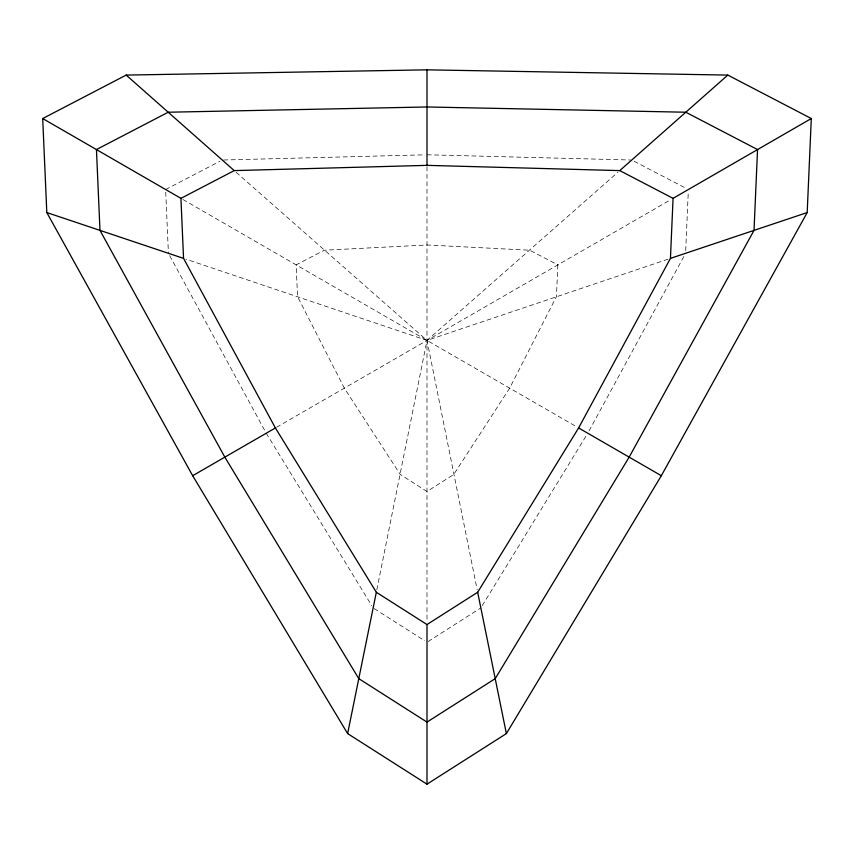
<?xml version="1.0" encoding="UTF-8"?>
<svg xmlns="http://www.w3.org/2000/svg" width="854" height="854" viewBox="0 0 854 854"><rect width="100%" height="100%" fill="white"/><g stroke="black" fill="none" stroke-linecap="round" stroke-linejoin="round"><path stroke-width="0.64" stroke-dasharray="4.27 3.2" d="M685.709 250.638L688.26 192.171M376.827 589.783L427 340.415L617.869 172.284M589.036 430.896L684.321 255.634M482.243 605.646L587.072 434.366M428.121 641.514L480.855 607.92M276.568 427.267L671.052 199.516M165.623 189.513L219.905 161.257M668.041 259.178L427 340.415L185.958 259.178M223.588 159.997L424.342 154.841M427 154.777L630.412 159.997M634.095 161.257L686.018 188.286M182.948 199.516L577.432 427.267M374.265 608.635L424.758 640.799M236.131 172.284L427 340.415L477.172 589.783M266.234 433.234L371.757 605.646M169.679 255.634L264.964 430.896M165.74 192.171L168.409 253.296M427 166.711L427 622.214M557.854 264.868L556.466 296.562L509.657 388.143L453.752 474.461L427 491.509L400.248 474.461L344.343 388.143L297.534 296.562L296.146 264.868L324.285 250.222L427 244.97L529.715 250.222L557.854 264.868"/><path stroke-width="1.28" d="M427 784.164L427 624.552L477.674 592.26L578.606 427.95L670.443 258.378L673.069 198.352L811.3 118.535L727.821 75.088L427 69.836L126.178 75.088L42.7 118.535L46.81 212.561L192.673 475.71L347.631 733.597L427 784.164L506.369 733.597L661.327 475.71L807.19 212.561L811.3 118.535M347.631 733.597L376.326 592.26L275.394 427.95L183.557 258.378L180.931 198.352L42.7 118.535M180.931 198.352L234.231 170.608L427 165.356L619.769 170.608L727.821 75.088M192.673 475.71L275.394 427.95M670.443 258.378L807.19 212.561M46.81 212.561L183.557 258.378M619.769 170.608L673.069 198.352M578.606 427.95L661.327 475.71M376.326 592.26L427 624.552M126.178 75.088L234.231 170.608M477.674 592.26L506.369 733.597M427 69.836L427 165.356M757.551 149.567L754.018 230.377L629.163 457.136L495.213 678.642L427 722.1L358.787 678.642L224.837 457.136L99.982 230.377L96.449 149.567L168.195 112.226L427 106.974L685.805 112.226L757.551 149.567"/></g></svg>
